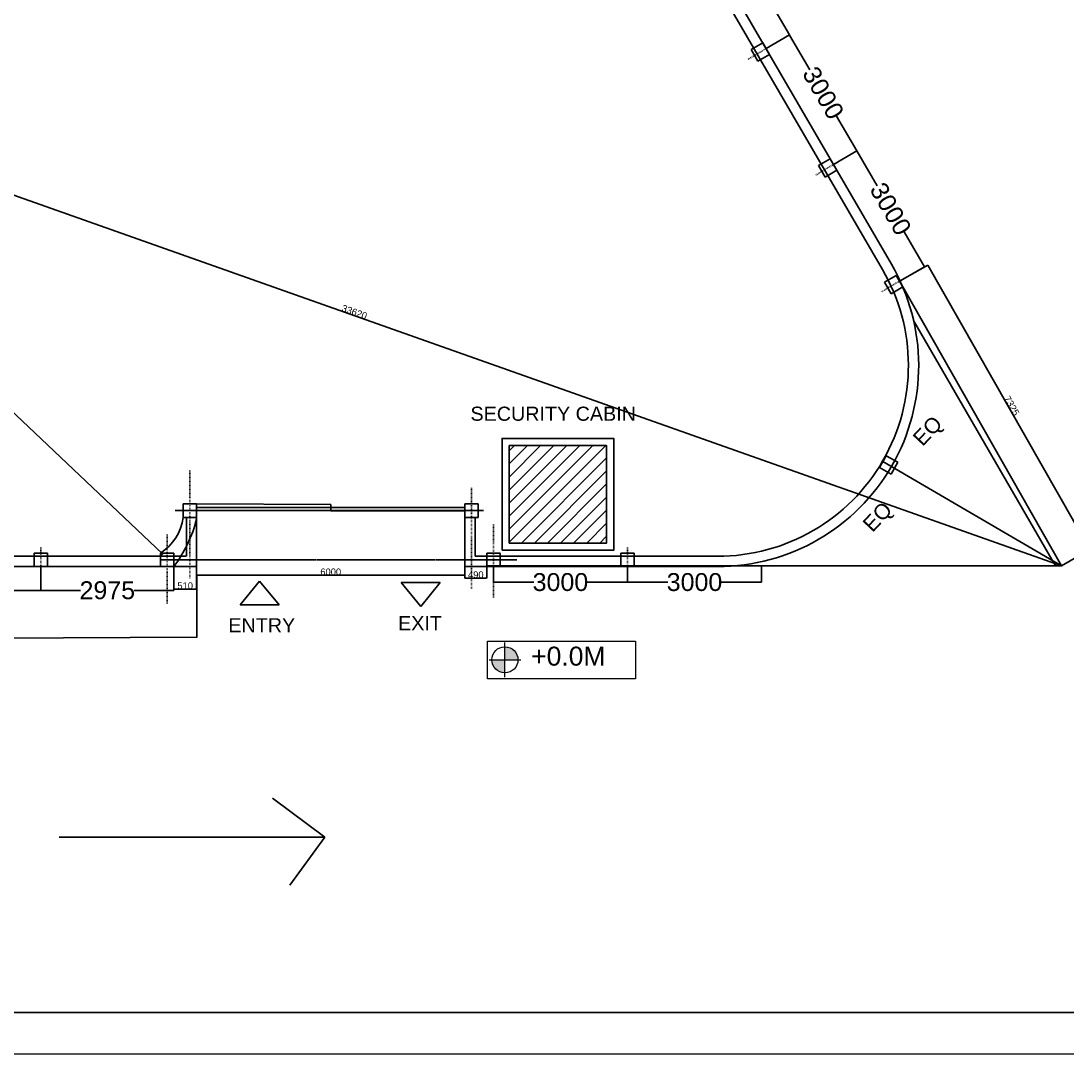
# Model space of a CAD drawing. Header units: millimetres. Extents: x -1932176 to 78768, y -1967 to 1266654.
# Drawn here: x -177072 to -153664, y 455652 to 478764 of the extents above; entities that cross this region are included whole.
import ezdxf

# ---------------------------------------------------------------- set-up
doc = ezdxf.new("R2010")
doc.units = ezdxf.units.MM
doc.linetypes.add('ACAD_ISO03W100', pattern=[30, 12, -18])
doc.linetypes.add('DASHED', pattern=[0.75, 0.5, -0.25])
doc.layers.add('colins', color=10, linetype='Continuous')
for name, color, linetype, lineweight in [('LEVEL', 252, 'Continuous', 13), ('line', 7, 'Continuous', 25), ('SHEET', 7, 'Continuous', 13)]:
    doc.layers.add(name, color=color, linetype=linetype, lineweight=lineweight)
doc.styles.get("Standard").update_dxf_attribs({"font": 'arial.ttf'})
doc.dimstyles.new('ISO-25', dxfattribs={"dimtxt": 150, "dimasz": 2.5, "dimexe": 1.25, "dimexo": 0.625, "dimtad": 1, "dimtxsty": 'Standard', "dimcen": 2.5, "dimadec": 0, "dimazin": 0, "dimtfac": 1, "dimtmove": 0, "dimatfit": 3, "dimfxl": 1, "dimarcsym": 0})
doc.dimstyles.new('STANDARD$0', dxfattribs={"dimtxt": 0.25, "dimasz": 0.2, "dimexe": 0.18, "dimexo": 0.0625, "dimgap": 0.18, "dimtad": 0, "dimdec": 3, "dimzin": 0, "dimdsep": 46, "dimtxsty": 'Standard', "dimblk": 'ARCHTICK', "dimcen": 0, "dimclrd": 3, "dimclre": 1, "dimclrt": 1, "dimadec": 3, "dimazin": 0, "dimtfac": 0.3, "dimtdec": 3, "dimtix": 1, "dimtofl": 0, "dimtmove": 0, "dimatfit": 3, "dimldrblk": 'ARCHTICK', "dimfxl": 1, "dimtolj": 1, "dimtzin": 0, "dimarcsym": 0})

# ---------------------------------------------------------------- blocks, each defined once
blk = doc.blocks.new('*D46')
at = {"color": 0, "lineweight": -2, "transparency": 16777216}
for p, q in [((-179626.7671577033, 466557.4349445371), (-179626.7671577033, 466025.1628409504)), ((-176626.7671577033, 466557.4349445371), (-176626.7671577033, 466025.1628409504)), ((-179626.5871577033, 466025.3428409504), (-178723.3100908547, 466025.3428409504)), ((-176626.9471577033, 466025.3428409504), (-177530.2242245518, 466025.3428409504))]:
    blk.add_line(p, q, dxfattribs=at)
at = {"color": 0, "transparency": 16777216}
for points in [[(-179626.5871577033, 466025.3728409504), (-179626.5871577033, 466025.3128409503), (-179626.7671577033, 466025.3428409504)], [(-176626.9471577033, 466025.3728409504), (-176626.9471577033, 466025.3128409503), (-176626.7671577033, 466025.3428409504)]]:
    blk.add_solid(points, dxfattribs=at)
at = {"layer": 'Defpoints', "color": 0, "transparency": 16777216}
for p in [(-179626.7671577033, 466557.4974445371), (-176626.7671577033, 466557.4974445371), (-176626.7671577033, 466025.3428409504)]:
    blk.add_point(p, dxfattribs=at)
at = {"color": 0, "transparency": 16777216, "insert": (-178126.7671577033, 466025.3428409504), "char_height": 400, "attachment_point": 5}
blk.add_mtext('\\A1;3000', dxfattribs=at)
blk = doc.blocks.new('*D91')
at = {"color": 0, "lineweight": -2, "transparency": 16777216}
for p, q in [((-176626.7671577033, 466557.4349445371), (-176626.7671577033, 466025.1628409504)), ((-173650.4146653946, 466557.4349445371), (-173650.4146653946, 466025.1628409504)), ((-176626.5871577033, 466025.3428409504), (-175740.8637219173, 466025.3428409504)), ((-173650.5946653946, 466025.3428409504), (-174536.3181011806, 466025.3428409504))]:
    blk.add_line(p, q, dxfattribs=at)
at = {"color": 0, "transparency": 16777216}
for points in [[(-176626.5871577033, 466025.3728409504), (-176626.5871577033, 466025.3128409503), (-176626.7671577033, 466025.3428409504)], [(-173650.5946653946, 466025.3728409504), (-173650.5946653946, 466025.3128409503), (-173650.4146653946, 466025.3428409504)]]:
    blk.add_solid(points, dxfattribs=at)
at = {"layer": 'Defpoints', "color": 0, "transparency": 16777216}
for p in [(-176626.7671577033, 466557.4974445371), (-173650.4146653946, 466557.4974445371), (-173650.4146653946, 466025.3428409504)]:
    blk.add_point(p, dxfattribs=at)
at = {"color": 0, "transparency": 16777216, "insert": (-175138.5909115489, 466025.3428409504), "char_height": 400, "attachment_point": 5}
blk.add_mtext('\\A1;2975', dxfattribs=at)
blk = doc.blocks.new('*D92')
at = {"color": 0, "lineweight": -2, "transparency": 16777216}
for p, q in [((-166500.4146653946, 466557.4349445371), (-166500.4146653946, 466208.0647201579)), ((-163500.4146653946, 466557.4349445371), (-163500.4146653946, 466208.0647201579)), ((-166500.2346653946, 466208.2447201579), (-165596.957598546, 466208.2447201579)), ((-163500.5946653946, 466208.2447201579), (-164403.8717322431, 466208.2447201579))]:
    blk.add_line(p, q, dxfattribs=at)
at = {"color": 0, "transparency": 16777216}
for points in [[(-166500.2346653946, 466208.274720158), (-166500.2346653946, 466208.2147201579), (-166500.4146653946, 466208.2447201579)], [(-163500.5946653946, 466208.274720158), (-163500.5946653946, 466208.2147201579), (-163500.4146653946, 466208.2447201579)]]:
    blk.add_solid(points, dxfattribs=at)
at = {"layer": 'Defpoints', "color": 0, "transparency": 16777216}
for p in [(-166500.4146653946, 466557.4974445371), (-163500.4146653946, 466557.4974445371), (-163500.4146653946, 466208.2447201579)]:
    blk.add_point(p, dxfattribs=at)
at = {"color": 0, "transparency": 16777216, "insert": (-165000.4146653946, 466208.2447201579), "char_height": 400, "attachment_point": 5}
blk.add_mtext('\\A1;3000', dxfattribs=at)
blk = doc.blocks.new('*D47')
at = {"color": 0, "lineweight": -2, "transparency": 16777216}
for p, q in [((-163500.4146653946, 466557.4349445371), (-163500.4146653946, 466208.0647201579)), ((-160500.4146653946, 466574.9121886991), (-160500.4146653946, 466208.0647201579)), ((-163500.2346653946, 466208.2447201579), (-162596.957598546, 466208.2447201579)), ((-160500.5946653946, 466208.2447201579), (-161403.8717322431, 466208.2447201579))]:
    blk.add_line(p, q, dxfattribs=at)
at = {"color": 0, "transparency": 16777216}
for points in [[(-163500.2346653946, 466208.274720158), (-163500.2346653946, 466208.2147201579), (-163500.4146653946, 466208.2447201579)], [(-160500.5946653946, 466208.274720158), (-160500.5946653946, 466208.2147201579), (-160500.4146653946, 466208.2447201579)]]:
    blk.add_solid(points, dxfattribs=at)
at = {"layer": 'Defpoints', "color": 0, "transparency": 16777216}
for p in [(-163500.4146653946, 466557.4974445371), (-160500.4146653946, 466574.9746886991), (-160500.4146653946, 466208.2447201579)]:
    blk.add_point(p, dxfattribs=at)
at = {"color": 0, "transparency": 16777216, "insert": (-162000.4146653946, 466208.2447201579), "char_height": 400, "attachment_point": 5}
blk.add_mtext('\\A1;3000', dxfattribs=at)
blk = doc.blocks.new('*D72')
at = {"color": 0, "lineweight": -2, "transparency": 16777216}
for p, q in [((-161907.7632304548, 480736.6142967639), (-161382.168867121, 481042.2814741195)), ((-161382.2339755705, 481042.035382897), (-160928.1295635107, 480261.2033635469)), ((-159874.2251833807, 478449.0159822219), (-160328.3295954405, 479229.848001572)), ((-160399.5734554919, 478143.2836964168), (-159873.9790921582, 478448.9508737724))]:
    blk.add_line(p, q, dxfattribs=at)
at = {"color": 0, "transparency": 16777216}
for points in [[(-161382.2080422645, 481042.0504647947), (-161382.2599088765, 481042.0203009992), (-161382.324466957, 481042.190982733)], [(-159874.1992500747, 478449.0310641197), (-159874.2511166867, 478449.0009003241), (-159874.1346919942, 478448.8603823859)]]:
    blk.add_solid(points, dxfattribs=at)
at = {"layer": 'Defpoints', "color": 0, "transparency": 16777216}
for p in [(-161907.8172581756, 480736.5828761436), (-159874.1346919942, 478448.8603823859), (-160399.6274832127, 478143.2522757964)]:
    blk.add_point(p, dxfattribs=at)
at = {"color": 0, "transparency": 16777216, "insert": (-160628.2295794756, 479745.5256825595), "char_height": 400, "attachment_point": 5, "rotation": 300.1807753344285}
blk.add_mtext('\\A1;3000', dxfattribs=at)
blk = doc.blocks.new('*D73')
at = {"color": 0, "lineweight": -2, "transparency": 16777216}
for p, q in [((-160399.5734554919, 478143.2836964168), (-159873.9790921576, 478448.9508737728)), ((-159874.0442006071, 478448.7047825503), (-159419.9397885473, 477667.8727632003)), ((-158366.0354084171, 475855.6853818751), (-158820.139820477, 476636.5174012253)), ((-158891.3836805288, 475549.9530960697), (-158365.7893171945, 475855.6202734257))]:
    blk.add_line(p, q, dxfattribs=at)
at = {"color": 0, "transparency": 16777216}
for points in [[(-159874.0182673011, 478448.7198644481), (-159874.0701339131, 478448.6897006526), (-159874.1346919936, 478448.8603823863)], [(-158366.009475111, 475855.7004637729), (-158366.061341723, 475855.6702999774), (-158365.9449170306, 475855.5297820392)]]:
    blk.add_solid(points, dxfattribs=at)
at = {"layer": 'Defpoints', "color": 0, "transparency": 16777216}
for p in [(-160399.6274832127, 478143.2522757965), (-158365.9449170306, 475855.5297820392), (-158891.4377082497, 475549.9216754494)]:
    blk.add_point(p, dxfattribs=at)
at = {"color": 0, "transparency": 16777216, "insert": (-159120.0398045121, 477152.1950822127), "char_height": 400, "attachment_point": 5, "rotation": 300.18077533443244}
blk.add_mtext('\\A1;3000', dxfattribs=at)
blk = doc.blocks.new('*D74')
at = {"color": 0, "lineweight": -2, "transparency": 16777216}
for p, q in [((-158891.3836805288, 475549.9530960697), (-158365.7893171941, 475855.6202734259)), ((-158365.8544256436, 475855.3741822034), (-157911.7500135837, 475074.5421628534)), ((-156857.8456334535, 473262.3547815283), (-157311.9500455134, 474043.1868008784)), ((-157383.1939055658, 472956.6224957225), (-156857.599542231, 473262.2896730788))]:
    blk.add_line(p, q, dxfattribs=at)
at = {"color": 0, "transparency": 16777216}
for points in [[(-158365.8284923376, 475855.3892641012), (-158365.8803589496, 475855.3591003057), (-158365.9449170301, 475855.5297820395)], [(-156857.8197001475, 473262.369863426), (-156857.8715667595, 473262.3396996305), (-156857.755142067, 473262.1991816923)]]:
    blk.add_solid(points, dxfattribs=at)
at = {"layer": 'Defpoints', "color": 0, "transparency": 16777216}
for p in [(-158891.4377082497, 475549.9216754494), (-156857.755142067, 473262.1991816923), (-157383.2479332866, 472956.5910751023)]:
    blk.add_point(p, dxfattribs=at)
at = {"color": 0, "transparency": 16777216, "insert": (-157611.8500295486, 474558.8644818659), "char_height": 400, "attachment_point": 5, "rotation": 300.18077533443244}
blk.add_mtext('\\A1;3000', dxfattribs=at)
blk = doc.blocks.new('*D101')
at = {"color": 0, "lineweight": -2, "ltscale": 30, "transparency": 16777216}
for p, q in [((-185482.4105689492, 477684.1919620058), (-185431.5562094528, 477738.0202261419)), ((-185430.5973826841, 477735.3947449998), (-173900.792051642, 466842.5882494116)), ((-173948.9707301635, 466787.9517580052), (-173898.1163706671, 466841.7800221413))]:
    blk.add_line(p, q, dxfattribs=at)
at = {"color": 0, "ltscale": 30, "transparency": 16777216}
for points in [[(-185430.3112403164, 477735.6976206452), (-185430.8835250518, 477735.0918693545), (-185432.4146365559, 477737.111599206)], [(-173900.5059092743, 466842.8911250569), (-173901.0781940097, 466842.2853737663), (-173898.9747977702, 466840.8713952054)]]:
    blk.add_solid(points, dxfattribs=at)
at = {"layer": 'Defpoints', "color": 0, "ltscale": 30, "transparency": 16777216}
for p in [(-185482.8397825008, 477683.7376485378), (-173949.3999437151, 466787.4974445372), (-173898.9747977702, 466840.8713952054)]:
    blk.add_point(p, dxfattribs=at)
at = {"color": 0, "ltscale": 30, "transparency": 16777216, "insert": (-179553.6377745537, 472407.6014013476), "char_height": 300, "attachment_point": 5, "rotation": 316.6272649843701}
blk.add_mtext('15865', dxfattribs=at)
blk = doc.blocks.new('*D117')
at = {"color": 0, "lineweight": -2, "ltscale": 30, "transparency": 16777216}
for p, q in [((-173141.5088175586, 466556.5696807551), (-173141.5088175586, 466360.1807005582)), ((-167138.2451195155, 466556.5696807551), (-167138.2451195155, 466360.1807005582)), ((-173139.0088175586, 466361.4307005582), (-167140.7451195155, 466361.4307005582))]:
    blk.add_line(p, q, dxfattribs=at)
at = {"color": 0, "ltscale": 30, "transparency": 16777216}
for points in [[(-173139.0088175586, 466361.8473672249), (-173139.0088175586, 466361.0140338916), (-173141.5088175586, 466361.4307005582)], [(-167140.7451195155, 466361.8473672249), (-167140.7451195155, 466361.0140338916), (-167138.2451195155, 466361.4307005582)]]:
    blk.add_solid(points, dxfattribs=at)
at = {"layer": 'Defpoints', "color": 0, "ltscale": 30, "transparency": 16777216}
for p in [(-173141.5088175586, 466557.1946807551), (-167138.2451195155, 466557.1946807551), (-167138.2451195155, 466361.4307005582)]:
    blk.add_point(p, dxfattribs=at)
at = {"color": 0, "ltscale": 30, "transparency": 16777216, "insert": (-170139.876968537, 466438.6416487165), "char_height": 150, "attachment_point": 5}
blk.add_mtext('6000', dxfattribs=at)
blk = doc.blocks.new('*D118')
at = {"color": 0, "lineweight": -2, "ltscale": 30, "transparency": 16777216}
for p, q in [((-185482.6305835213, 477783.272675326), (-185482.4222194203, 477783.8619200981)), ((-185480.4819685339, 477781.8499741501), (-153790.2746207673, 466575.8081451029)), ((-153787.709277578, 466575.5639334712), (-153787.500913477, 466576.1531782433))]:
    blk.add_line(p, q, dxfattribs=at)
at = {"color": 0, "ltscale": 30, "transparency": 16777216}
for points in [[(-185480.3430591333, 477782.2428039982), (-185480.6208779346, 477781.457144302), (-185482.8389476223, 477782.6834305539)], [(-153790.1357113667, 466576.200974951), (-153790.4135301679, 466575.4153152549), (-153787.917641679, 466574.9746886991)]]:
    blk.add_solid(points, dxfattribs=at)
at = {"layer": 'Defpoints', "color": 0, "ltscale": 30, "transparency": 16777216}
for p in [(-185482.8389476223, 477782.6834305539), (-153787.917641679, 466574.9746886991), (-153787.917641679, 466574.9746886991)]:
    blk.add_point(p, dxfattribs=at)
at = {"color": 0, "ltscale": 30, "transparency": 16777216, "insert": (-169609.6204552495, 472251.6711285663), "char_height": 150, "attachment_point": 5, "rotation": 340.52578767269176}
blk.add_mtext('33620', dxfattribs=at)
blk = doc.blocks.new('*D119')
at = {"color": 0, "lineweight": -2, "ltscale": 30, "transparency": 16777216}
for p, q in [((-185489.0941425129, 466318.3029673845), (-185484.3198234418, 464931.0215238698)), ((-173139.0066666383, 466360.8057042594), (-173134.2323475673, 464973.5242607446)), ((-173136.7366346031, 464974.7656496613), (-185481.824140087, 464932.2801201484))]:
    blk.add_line(p, q, dxfattribs=at)
at = {"color": 0, "ltscale": 30, "transparency": 16777216}
for points in [[(-185481.8255740339, 464932.6967843477), (-185481.8227061402, 464931.8634559492), (-185484.3241252823, 464932.2715164674)], [(-173136.7380685499, 464975.1823138606), (-173136.7352006562, 464974.348985462), (-173134.2366494078, 464974.7742533423)]]:
    blk.add_solid(points, dxfattribs=at)
at = {"layer": 'Defpoints', "color": 0, "ltscale": 30, "transparency": 16777216}
for p in [(-185489.0962934331, 466318.9279636834), (-173139.0088175586, 466361.4307005582), (-185484.3241252823, 464932.2715164674)]:
    blk.add_point(p, dxfattribs=at)
at = {"color": 0, "ltscale": 30, "transparency": 16777216, "insert": (-179372.685701164, 465030.5672412913), "char_height": 150, "attachment_point": 5, "rotation": 0.19718223302747603}
blk.add_mtext('12350', dxfattribs=at)
blk = doc.blocks.new('*D571')
at = {"color": 0, "lineweight": -2, "ltscale": 30, "transparency": 16777216}
for p, q in [((-173650.4150372263, 466556.8724446478), (-173650.7163536082, 466050.3994849345)), ((-173141.5091893902, 466556.5696808657), (-173141.8105057721, 466050.0967211524)), ((-173648.2156103872, 466051.6479973864), (-173144.3097616663, 466051.348208258))]:
    blk.add_line(p, q, dxfattribs=at)
at = {"color": 0, "ltscale": 30, "transparency": 16777216}
for points in [[(-173648.2153624994, 466052.0646639793), (-173648.2158582751, 466051.2313307935), (-173650.7156099448, 466051.6494847133)], [(-173144.3095137785, 466051.7648748509), (-173144.3100095541, 466050.931541665), (-173141.8097621087, 466051.3467209312)]]:
    blk.add_solid(points, dxfattribs=at)
at = {"layer": 'Defpoints', "color": 0, "ltscale": 30, "transparency": 16777216}
for p in [(-173650.4146653946, 466557.4974445372), (-173141.5088175585, 466557.1946807551), (-173141.8097621087, 466051.3467209312)]:
    blk.add_point(p, dxfattribs=at)
at = {"color": 0, "ltscale": 30, "transparency": 16777216, "insert": (-173396.2167508609, 466128.7090373163), "char_height": 150, "attachment_point": 5, "rotation": 359.96591297794976}
blk.add_mtext('510', dxfattribs=at)
blk = doc.blocks.new('*D572')
at = {"color": 0, "lineweight": -2, "ltscale": 30, "transparency": 16777216}
for p, q in [((-167138.2451195155, 466556.8724445371), (-167138.2451195155, 466295.4421384269)), ((-166650.4146653946, 466556.8724445371), (-166650.4146653946, 466295.4421384269)), ((-167135.7451195155, 466296.6921384269), (-166652.9146653946, 466296.6921384269))]:
    blk.add_line(p, q, dxfattribs=at)
at = {"color": 0, "ltscale": 30, "transparency": 16777216}
for points in [[(-167135.7451195155, 466297.1088050936), (-167135.7451195155, 466296.2754717603), (-167138.2451195155, 466296.6921384269)], [(-166652.9146653946, 466297.1088050936), (-166652.9146653946, 466296.2754717603), (-166650.4146653946, 466296.6921384269)]]:
    blk.add_solid(points, dxfattribs=at)
at = {"layer": 'Defpoints', "color": 0, "ltscale": 30, "transparency": 16777216}
for p in [(-167138.2451195155, 466557.4974445371), (-166650.4146653946, 466557.4974445371), (-166650.4146653946, 466296.6921384269)]:
    blk.add_point(p, dxfattribs=at)
at = {"color": 0, "ltscale": 30, "transparency": 16777216, "insert": (-166894.329892455, 466373.9030865852), "char_height": 150, "attachment_point": 5}
blk.add_mtext('490', dxfattribs=at)
blk = doc.blocks.new('*D573')
at = {"color": 0, "lineweight": -2, "ltscale": 30, "transparency": 16777216}
for p, q in [((-157412.5399586045, 472939.5494667921), (-156781.5406933292, 473299.0824535987)), ((-156781.3891133594, 473296.2914818123), (-153158.2823372523, 466937.5488973186)), ((-153786.9578771167, 466576.4625914159), (-153155.9586118413, 466935.9955782226))]:
    blk.add_line(p, q, dxfattribs=at)
at = {"color": 0, "ltscale": 30, "transparency": 16777216}
for points in [[(-156781.0270891192, 473296.4977572607), (-156781.7511375996, 473296.0852063639), (-156782.6267660498, 473298.4636272535)], [(-153157.9203130121, 466937.755172767), (-153158.6443614925, 466937.3426218702), (-153157.044684562, 466935.3767518774)]]:
    blk.add_solid(points, dxfattribs=at)
at = {"layer": 'Defpoints', "color": 0, "ltscale": 30, "transparency": 16777216}
for p in [(-157413.0829949648, 472939.2400536195), (-153157.044684562, 466935.3767518774), (-153787.500913477, 466576.1531782433)]:
    blk.add_point(p, dxfattribs=at)
at = {"color": 0, "ltscale": 30, "transparency": 16777216, "insert": (-154902.7059112301, 470155.1696517862), "char_height": 150, "attachment_point": 5, "rotation": 299.6737778475278}
blk.add_mtext('7325', dxfattribs=at)

msp = doc.modelspace()

# ---------------------------------------------------------------- hatches: boundary and pattern name
at = {"ltscale": 30, "true_color": 0x000000}
h = msp.add_hatch(dxfattribs=at)
h.set_pattern_fill('ANSI31', color=18, scale=65)
h.set_pattern_definition([(45, (-520186.9312140398, -69934.75093395018), (-145.9291619673737, 145.9291619673737), [])])
h.paths.add_polyline_path([(-163966.299945111, 469263.6909854759), (-166146.299945111, 469263.6909854759), (-166146.299945111, 467083.6909854759), (-163966.299945111, 467083.6909854759)])
at = {"layer": 'LEVEL'}
h = msp.add_hatch(color=7, dxfattribs=at)
h.dxf.hatch_style = 1
h.paths.add_polyline_path([(-166241.8919195556, 464473.7215474923), (-166534.0789531872, 464473.7215474923, 0.001539431554818933), (-166534.0844927803, 464471.9223184148, 0.414213562373095), (-166241.8919195556, 464179.7297451902)])
h.paths.add_polyline_path([(-166241.8919195556, 464764.1148916394), (-166241.8919195556, 464473.7215474923), (-165949.7048859242, 464473.7215474923, 0.4124111554311252)])

# ---------------------------------------------------------------- linework, layer by layer
at = {"transparency": 16777216}
for p, q in [((-184605.981585093, 519766.0505849721), (-157594.4653532758, 473319.7791882145)), ((-184689.1005662453, 519451.5513196219), (-157793.2874527277, 473204.1514546487)), ((-160615.9186203723, 478057.7425527928), (-160615.878085516, 478057.6728530332)), ((-160359.2826505852, 478073.9592305239), (-160359.2478078125, 478073.979510168)), ((-159107.728845409, 475464.4119524456), (-159107.6883105527, 475464.342252686)), ((-158851.0928756219, 475480.6286301769), (-158851.058032849, 475480.6489098209)), ((-157631.3429985117, 472854.8263431891), (-157631.3024636555, 472854.7566434296)), ((-157374.7070287244, 472871.0430209205), (-157374.6721859517, 472871.0633005644)), ((-215546.7671577033, 466787.4974445371), (-173371.4607768973, 466787.4974445371)), ((-173650.4146653946, 466787.4974445371), (-173650.4146653946, 466557.4974445371)), ((-166907.3926926005, 466787.4974445371), (-161484.4629512472, 466787.4974445371)), ((-166650.4146653946, 466557.4974445371), (-166650.4146653946, 466787.4974445371)), ((-163650.4146653946, 466557.4974445371), (-163650.4146653946, 466787.4974445371)), ((-215776.7671577033, 466557.4974445371), (-173650.4146653946, 466557.4974445371)), ((-167135.5965183844, 466557.4974445371), (-161484.4629512472, 466557.4974445371)), ((-172166.7827968571, 465699.653432229), (-171734.3137552637, 466232.710221181)), ((-171734.3137552637, 466232.710221181), (-171292.645126776, 465699.653432229)), ((-168123.456242052, 465664.7728820628), (-168565.1248705398, 466197.8296710149)), ((-168565.1248705398, 466197.8296710149), (-167690.9872004587, 466197.8296710149)), ((-167690.9872004587, 466197.8296710149), (-168123.456242052, 465664.7728820628)), ((-171292.645126776, 465699.653432229), (-172166.7827968571, 465699.653432229))]:
    msp.add_line(p, q, dxfattribs=at)
at = {"linetype": 'ACAD_ISO03W100', "transparency": 16777216}
for p, q in [((-160294.3729280249, 478204.433908944), (-160796.5374922095, 477909.7398196526)), ((-158786.1831530615, 475611.103308597), (-159288.3477172462, 475316.4092193056)), ((-157309.7973061643, 473001.5176993405), (-157811.9618703487, 472706.8236100491)), ((-166500.4146653946, 467497.2002365422), (-166499.2883526125, 465854.9746205087)), ((-173799.3999437151, 467272.7605407103), (-173798.273630933, 465734.5245194519)), ((-176627.6999189864, 466981.140142189), (-176626.5736062044, 466469.5899803579)), ((-163500.4146653946, 466981.140142189), (-163499.2883526125, 466469.5899803579))]:
    msp.add_line(p, q, dxfattribs=at)
at = {"transparency": 33554687}
for p, q in [((-157340.5274856839, 472811.8631011911), (-153787.9176416787, 466574.9746886991)), ((-157098.8690349738, 472065.7464224907), (-153921.0409191573, 466574.9746886991)), ((-166650.4146653946, 466574.9746886991), (-153787.9176416789, 466574.9746886991))]:
    msp.add_line(p, q, dxfattribs=at)
at = {"color": 252, "ltscale": 30}
msp.add_line((-153787.9176416787, 466574.9746886991), (-157787.9941738507, 468905.2943832924), dxfattribs=at)
at = {"color": 251, "linetype": 'ACAD_ISO03W100', "true_color": 0x636466}
for p, q in [((-173291.9451302085, 468706.3537827799), (-173289.4415609075, 466287.1524185759)), ((-166988.5173515683, 468318.5307428057), (-166987.3910387863, 466049.0247205805))]:
    msp.add_line(p, q, dxfattribs=at)
for p, q in [((-173440.5678736895, 467957.1869799335), (-173140.5678736895, 467957.1869799335)), ((-173440.5678736895, 467657.1869799335), (-173440.5678736895, 467957.1869799335)), ((-173140.5678736895, 467957.1869799335), (-173140.5678736895, 467657.1869799335)), ((-167138.2451195155, 467957.1869799335), (-166838.2451195155, 467957.1869799335)), ((-167138.2451195155, 467657.1869799335), (-167138.2451195155, 467957.1869799335)), ((-166838.2451195155, 467957.1869799335), (-166838.2451195155, 467657.1869799335)), ((-173140.5678736895, 467657.1869799335), (-173440.5678736895, 467657.1869799335)), ((-166838.2451195155, 467657.1869799335), (-167138.2451195155, 467657.1869799335))]:
    msp.add_line(p, q)
at = {"color": 7}
for p, q in [((-173141.5088175585, 467957.1869799335), (-173141.5088175585, 466557.194680755)), ((-170138.5526679715, 467947.1869799373), (-173140.5678736895, 467957.1869799335)), ((-170138.5526679715, 467877.1869799373), (-170138.5526679715, 467947.1869799373)), ((-167068.2451195155, 467957.1869799335), (-166838.2451195155, 467957.1869799335)), ((-170138.5526679715, 467877.1869799373), (-173141.5088175585, 467877.1869799373)), ((-167138.2451195155, 467877.186979934), (-170138.5526679715, 467877.1869799373)), ((-170138.5526679715, 467877.1869799373), (-170138.5526679715, 467807.1869799335)), ((-170138.5526679715, 467807.1869799335), (-167138.2451195155, 467807.1869799335)), ((-167138.2451195155, 467887.1869799298), (-167138.2451195155, 466557.4974445371)), ((-173370.5678736895, 466787.4974445371), (-173370.5678736895, 467657.1869799335)), ((-166908.2451195155, 466787.4974445371), (-166908.2451195155, 467657.1869799335))]:
    msp.add_line(p, q, dxfattribs=at)
at = {"color": 252, "linetype": 'DASHED', "ltscale": 30}
for p, q in [((-173618.4267796222, 467812.5910214079), (-166715.765174171, 467812.5910214079)), ((-173949.3999437151, 466707.4974445371), (-165979.3869923269, 466707.4974445371))]:
    msp.add_line(p, q, dxfattribs=at)
at = {"ltscale": 30}
for p, q in [((-173649.3999437151, 466557.4974445371), (-173141.5088175586, 466557.1946807551)), ((-170273.4633817613, 460503.7245927287), (-171057.9005329158, 459427.8886067743))]:
    msp.add_line(p, q, dxfattribs=at)
at = {"color": 0}
msp.add_lwpolyline([(-218058.0445859323, 525575.7203193102), (-136752.0139981101, 525575.7203193102), (-136752.0139981101, 456581.4552219532), (-218058.0445859323, 456581.4552219532)], close=True, dxfattribs=at)
at = {"transparency": 16777216}
for points in [[(-166306.299945111, 466923.6909854759), (-163806.299945111, 466923.6909854759), (-163806.299945111, 469423.6909854759), (-166306.299945111, 469423.6909854759)], [(-166146.299945111, 467083.6909854759), (-163966.299945111, 467083.6909854759), (-163966.299945111, 469263.6909854759), (-166146.299945111, 469263.6909854759)]]:
    msp.add_lwpolyline(points, close=True, dxfattribs=at)
for radius in [4500, 4270]:
    msp.add_arc((-161484.4629512472, 471057.4974445371), radius, 270, 30.18073233927434, dxfattribs=at)
at = {"color": 252, "ltscale": 30}
for centre, radius, start, end in [((-174551.0689083851, 467802.0579840761), 1119.910780330892, 302.4964417540013, 352.5674230228744), ((-175977.3251748142, 468319.7728119056), 2919.734637261025, 322.8737157831501, 346.1001714240651)]:
    msp.add_arc(centre, radius, start, end, dxfattribs=at)
at = {"layer": 'colins', "transparency": 16777216}
for p, q in [((-160475.1781134718, 478272.6255190243), (-160734.4567064644, 478121.7168178756)), ((-160325.1031075447, 478014.7793107945), (-160475.1781134718, 478272.6255190243)), ((-160734.4567064644, 478121.7168178756), (-160583.8363956007, 477862.9337127295)), ((-160583.8363956007, 477862.9337127295), (-160325.1031075447, 478014.7793107945)), ((-158966.9883385083, 475679.2949186774), (-159226.2669315011, 475528.3862175286)), ((-158816.9133325814, 475421.4487104475), (-158966.9883385083, 475679.2949186774)), ((-159226.2669315011, 475528.3862175286), (-159075.6466206374, 475269.6031123825)), ((-159075.6466206374, 475269.6031123825), (-158816.9133325814, 475421.4487104475)), ((-157490.602491611, 473069.7093094209), (-157749.8810846038, 472918.8006082721)), ((-157340.5274856841, 472811.863101191), (-157490.602491611, 473069.7093094209)), ((-157749.8810846038, 472918.8006082721), (-157599.2607737399, 472660.0175031259)), ((-157599.2607737399, 472660.0175031259), (-157340.5274856841, 472811.863101191)), ((-157714.3788723367, 469035.9867457307), (-157861.6094753646, 468774.6020208542)), ((-157454.4381675501, 468889.569518269), (-157714.3788723367, 469035.9867457307)), ((-157600.7242632049, 468627.6527791745), (-157454.4381675501, 468889.569518269)), ((-157861.6094753646, 468774.6020208542), (-157600.7242632049, 468627.6527791745)), ((-176777.6999189864, 466857.4974445371), (-176477.6999189864, 466857.4974445371)), ((-176777.6999189864, 466557.4974445371), (-176777.6999189864, 466857.4974445371)), ((-176477.6999189864, 466857.4974445371), (-176477.6999189864, 466557.4974445371)), ((-173949.3999437151, 466857.4974445371), (-173649.3999437151, 466857.4974445371)), ((-173949.3999437151, 466557.4974445371), (-173949.3999437151, 466857.4974445371)), ((-173649.3999437151, 466857.4974445371), (-173649.3999437151, 466557.4974445371)), ((-166650.4146653946, 466857.4974445371), (-166350.4146653946, 466857.4974445371)), ((-166650.4146653946, 466557.4974445371), (-166650.4146653946, 466857.4974445371)), ((-166350.4146653946, 466857.4974445371), (-166350.4146653946, 466557.4974445371)), ((-163650.4146653946, 466857.4974445371), (-163350.4146653946, 466857.4974445371)), ((-163650.4146653946, 466557.4974445371), (-163650.4146653946, 466857.4974445371)), ((-163350.4146653946, 466857.4974445371), (-163350.4146653946, 466557.4974445371)), ((-176477.6999189864, 466557.4974445371), (-176777.6999189864, 466557.4974445371)), ((-173649.3999437151, 466557.4974445371), (-173949.3999437151, 466557.4974445371)), ((-166350.4146653946, 466557.4974445371), (-166650.4146653946, 466557.4974445371)), ((-163350.4146653946, 466557.4974445371), (-163650.4146653946, 466557.4974445371))]:
    msp.add_line(p, q, dxfattribs=at)
at = {"layer": 'LEVEL'}
for p, q in [((-166241.8919195556, 464086.4156761458), (-166241.8919195556, 464861.0274188388)), ((-166595.9677677213, 464473.7215474923), (-165887.8160713897, 464473.7215474923))]:
    msp.add_line(p, q, dxfattribs=at)
msp.add_lwpolyline([(-166634.1587919984, 464891.5704525266), (-163318.2595528925, 464891.5704525266), (-163318.2595528925, 464048.7596744511), (-166634.1587919984, 464048.7596744511)], close=True, dxfattribs=at)
msp.add_circle((-166241.8919195556, 464471.9223184149), 292.1925732246302, dxfattribs=at)
at = {"layer": 'line', "linetype": 'Continuous', "lineweight": 25, "transparency": 33554687}
for p, q in [((-170273.4633817613, 460503.7245927287), (-171439.0148888115, 461376.2914746937)), ((-176219.0142189764, 460503.7245927287), (-170273.4633817613, 460503.7245927287))]:
    msp.add_line(p, q, dxfattribs=at)
at = {"layer": 'SHEET', "linetype": 'ByBlock', "lineweight": 20, "ltscale": 0.7, "transparency": 33554671}
msp.add_lwpolyline([(-219240.9740289446, 526865.9765532487), (-120647.7631330296, 526865.9765532487), (-120734.7583580053, 455651.9224871919), (-219327.9692539204, 455651.9224871919)], close=True, dxfattribs=at)

# ---------------------------------------------------------------- texts
at = {"transparency": 16777216}
for s, p in [('SECURITY CABIN', (-167013.1127813627, 469818.7728467516)), ('ENTRY', (-172430.4158302593, 465086.8615232034)), ('EXIT', (-168632.8145659893, 465133.3093505533))]:
    msp.add_text(s, height=315.8718436453491, dxfattribs=at).set_placement(p)
at = {"color": 252, "ltscale": 30}
for p in [(-156899.2290883344, 469229.8048090267), (-158020.2205358157, 467305.9100464755)]:
    msp.add_text('EQ', height=339.9019479853364, rotation=46.67001061725738, dxfattribs=at).set_placement(p)
at = {"layer": 'LEVEL'}
msp.add_text('+0.0M', height=423.8257412332975, dxfattribs=at).set_placement((-165654.2941354075, 464341.6864303831))

# ---------------------------------------------------------------- dimensions: what is measured, and where the dimension line sits
at = {"transparency": 16777216}
for p1, p2, distance, picture, middle in [((-161907.8172581756, 480736.5828761436), (-160399.6274832127, 478143.2522757965), 607.8971857442534, '*D72', (-160628.2295794756, 479745.5256825595)), ((-160399.6274832127, 478143.2522757965), (-158891.4377082497, 475549.9216754494), 607.8971857449321, '*D73', (-159120.0398045121, 477152.1950822127)), ((-158891.4377082497, 475549.9216754494), (-157383.2479332866, 472956.5910751022), 607.8971857455355, '*D74', (-157611.8500295486, 474558.8644818659))]:
    dim = msp.add_aligned_dim(p1=p1, p2=p2, distance=distance, dimstyle='STANDARD$0', override={"dimtxt": 400, "dimasz": 0.18, "dimgap": 0.09, "dimdec": 0, "dimcen": 0.09, "dimclrd": 0, "dimclre": 0, "dimclrt": 0, "dimadec": 0, "dimtfac": 1, "dimtdec": 0, "dimtix": 0}, dxfattribs=at)
    dim.commit()
    dim.dimension.update_dxf_attribs({"geometry": picture, "text_midpoint": middle})
at = {"color": 252, "ltscale": 30}
dim = msp.add_aligned_dim(p1=(-185482.8389476223, 477782.683430554), p2=(-153787.9176416789, 466574.9746886991), distance=-3.014082034279656e-11, text='33620', dimstyle='ISO-25', dxfattribs=at)
dim.commit()
dim.dimension.update_dxf_attribs({"geometry": '*D118', "text_midpoint": (-169609.6204552495, 472251.6711285663)})
dim = msp.add_aligned_dim(p1=(-185482.8397825008, 477683.7376485377), p2=(-173949.3999437151, 466787.4974445371), distance=73.42665696804202, text='15865', dimstyle='ISO-25', override={"dimtxt": 300, "dimgap": 10}, dxfattribs=at)
dim.commit()
dim.dimension.update_dxf_attribs({"geometry": '*D101', "text_midpoint": (-179553.6377745537, 472407.6014013476)})
at = {"ltscale": 30}
dim = msp.add_aligned_dim(p1=(-157413.0829949648, 472939.2400536195), p2=(-153787.500913477, 466576.1531782433), distance=725.6146583636585, text='7325', dimstyle='ISO-25', dxfattribs=at)
dim.commit()
dim.dimension.update_dxf_attribs({"geometry": '*D573', "text_midpoint": (-154902.7059112301, 470155.1696517862)})
at = {"transparency": 16777216}
for base, p1, p2, picture, middle in [((-176626.7671577033, 466025.3428409504), (-179626.7671577033, 466557.4974445371), (-176626.7671577033, 466557.4974445371), '*D46', (-178126.7671577033, 466025.3428409504)), ((-163500.4146653946, 466208.2447201579), (-166500.4146653946, 466557.4974445371), (-163500.4146653946, 466557.4974445371), '*D92', (-165000.4146653946, 466208.2447201579)), ((-160500.4146653946, 466208.2447201579), (-163500.4146653946, 466557.4974445371), (-160500.4146653946, 466574.9746886991), '*D47', (-162000.4146653946, 466208.2447201579))]:
    dim = msp.add_linear_dim(base=base, p1=p1, p2=p2, dimstyle='STANDARD$0', override={"dimtxt": 400, "dimasz": 0.18, "dimgap": 0.09, "dimdec": 0, "dimcen": 0.09, "dimclrd": 0, "dimclre": 0, "dimclrt": 0, "dimadec": 0, "dimtfac": 1, "dimtdec": 0, "dimtix": 0}, dxfattribs=at)
    dim.commit()
    dim.dimension.update_dxf_attribs({"geometry": picture, "text_midpoint": middle})
dim = msp.add_linear_dim(base=(-173650.4146653946, 466025.3428409504), p1=(-176626.7671577033, 466557.4974445371), p2=(-173650.4146653946, 466557.4974445371), text='2975', dimstyle='STANDARD$0', override={"dimtxt": 400, "dimasz": 0.18, "dimgap": 0.09, "dimdec": 0, "dimcen": 0.09, "dimclrd": 0, "dimclre": 0, "dimclrt": 0, "dimadec": 0, "dimtfac": 1, "dimtdec": 0, "dimtix": 0}, dxfattribs=at)
dim.commit()
dim.dimension.update_dxf_attribs({"geometry": '*D91', "text_midpoint": (-175138.5909115489, 466025.3428409504), "dimtype": 160})
at = {"color": 252, "ltscale": 30}
for base, p1, p2, angle, text, picture, middle in [((-173141.8097621087, 466051.3467209312), (-173650.4146653946, 466557.4974445371), (-173141.5088175585, 466557.194680755), 359.96591297794976, '510', '*D571', (-173396.2626860268, 466051.4981028222)), ((-185484.3241252823, 464932.2715164674), (-173139.0088175586, 466361.4307005582), (-185489.0962934331, 466318.9279636834), 180.19718223302723, '12350', '*D119', (-179372.4198057526, 464953.3055910523))]:
    dim = msp.add_linear_dim(base=base, p1=p1, p2=p2, angle=angle, text=text, dimstyle='ISO-25', dxfattribs=at)
    dim.commit()
    dim.dimension.update_dxf_attribs({"geometry": picture, "text_midpoint": middle, "dimtype": 161})
dim = msp.add_linear_dim(base=(-167138.2451195155, 466361.4307005582), p1=(-173141.5088175586, 466557.1946807551), p2=(-167138.2451195155, 466557.1946807551), text='6000', dimstyle='ISO-25', dxfattribs=at)
dim.commit()
dim.dimension.update_dxf_attribs({"geometry": '*D117', "text_midpoint": (-170139.876968537, 466438.6416487165)})
dim = msp.add_linear_dim(base=(-166650.4146653946, 466296.6921384269), p1=(-167138.2451195155, 466557.4974445371), p2=(-166650.4146653946, 466557.4974445371), text='490', dimstyle='ISO-25', dxfattribs=at)
dim.commit()
dim.dimension.update_dxf_attribs({"geometry": '*D572', "text_midpoint": (-166894.329892455, 466296.6921384269), "dimtype": 160})

doc.saveas('drawing.dxf')
